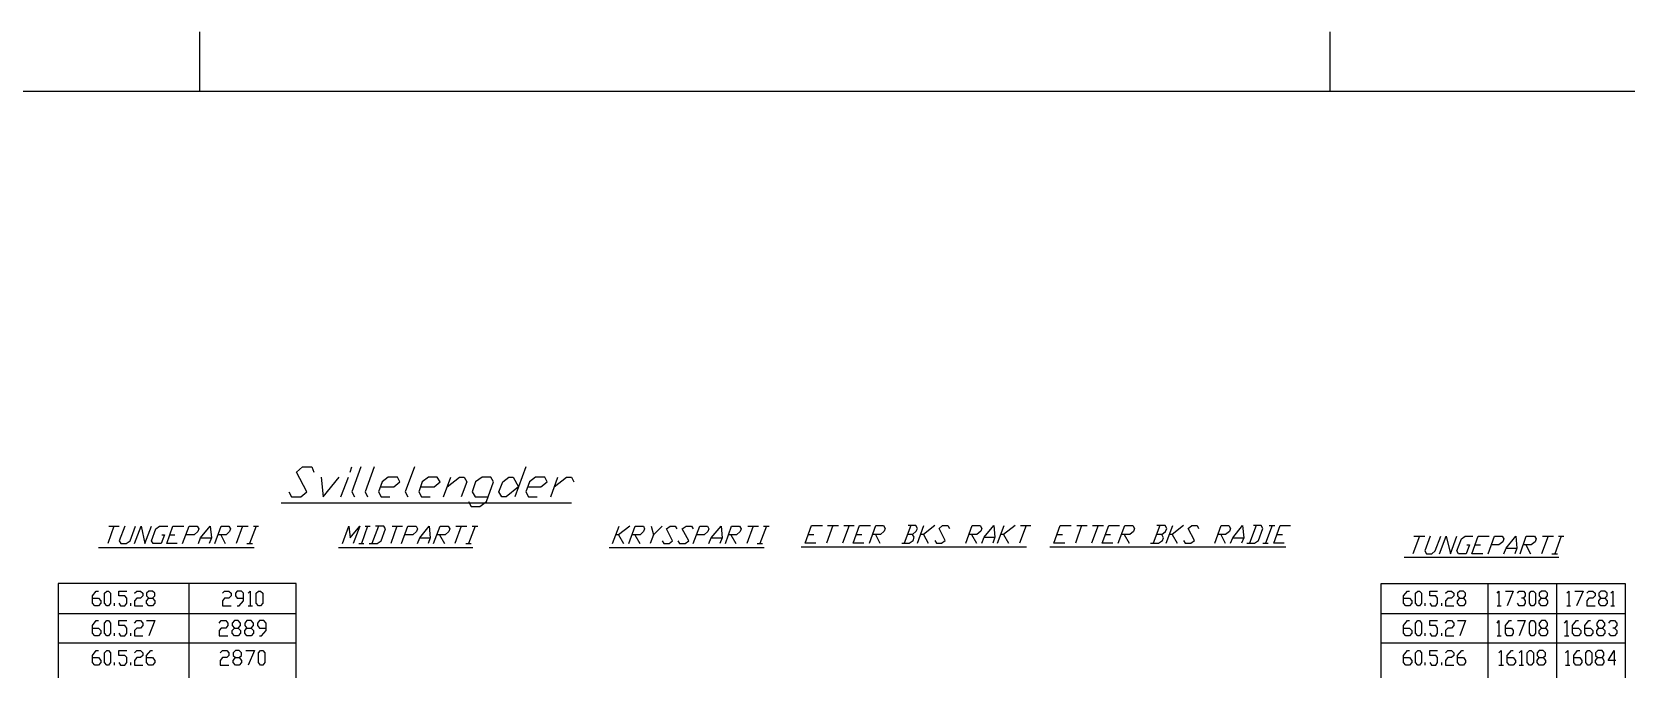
# Model space of a CAD drawing. Header units: millimetres. Extents: x -45 to 90, y -17 to 16.
# Drawn here: x -36.44 to -23.04, y 2.78 to 8.14 of the extents above; entities that cross this region are included whole.
import ezdxf

# ---------------------------------------------------------------- set-up
doc = ezdxf.new("R2010")
doc.units = ezdxf.units.MM
doc.layers.add('PDF_Geometry', color=7, linetype='Continuous')

msp = doc.modelspace()

# ---------------------------------------------------------------- linework, layer by layer
at = {"layer": 'PDF_Geometry', "lineweight": 25}
for points in [[(-35.027, 8.137), (-35.027, 7.637)], [(-25.529, 8.137), (-25.529, 7.637)], [(-34.275, 4.272), (-34.253, 4.231), (-34.175, 4.231), (-34.124, 4.272), (-34.211, 4.437), (-34.161, 4.483), (-34.083, 4.483), (-34.065, 4.437)], [(-33.762, 4.437), (-33.748, 4.483)], [(-33.67, 4.483), (-33.748, 4.272), (-33.725, 4.231)], [(-33.56, 4.483), (-33.634, 4.272), (-33.615, 4.231)], [(-33.221, 4.483), (-33.299, 4.272), (-33.276, 4.231)], [(-32.286, 4.483), (-32.378, 4.231)], [(-34.005, 4.396), (-33.987, 4.231), (-33.854, 4.396)], [(-33.84, 4.231), (-33.776, 4.396)], [(-33.51, 4.314), (-33.395, 4.314), (-33.345, 4.355), (-33.363, 4.396), (-33.441, 4.396), (-33.492, 4.355), (-33.524, 4.272), (-33.501, 4.231), (-33.427, 4.231)], [(-33.171, 4.314), (-33.056, 4.314), (-33.006, 4.355), (-33.029, 4.396), (-33.102, 4.396), (-33.157, 4.355), (-33.184, 4.272), (-33.162, 4.231), (-33.088, 4.231)], [(-32.978, 4.231), (-32.914, 4.396)], [(-32.946, 4.314), (-32.841, 4.396), (-32.804, 4.396), (-32.781, 4.355), (-32.827, 4.231)], [(-32.767, 4.19), (-32.744, 4.149), (-32.671, 4.149), (-32.616, 4.19), (-32.556, 4.355), (-32.579, 4.396), (-32.653, 4.396), (-32.708, 4.355), (-32.735, 4.272), (-32.712, 4.231), (-32.602, 4.231)], [(-32.272, 4.314), (-32.158, 4.314), (-32.107, 4.355), (-32.126, 4.396), (-32.203, 4.396), (-32.254, 4.355), (-32.286, 4.272), (-32.263, 4.231), (-32.19, 4.231)], [(-32.075, 4.231), (-32.015, 4.396)], [(-32.048, 4.314), (-31.942, 4.396), (-31.901, 4.396), (-31.883, 4.355)], [(-34.34, 4.181), (-31.901, 4.181)], [(-35.747, 3.984), (-35.797, 3.837)], [(-35.788, 3.984), (-35.701, 3.984)], [(-35.655, 3.984), (-35.701, 3.86), (-35.687, 3.837), (-35.642, 3.837), (-35.609, 3.86), (-35.564, 3.984)], [(-35.573, 3.837), (-35.518, 3.984), (-35.486, 3.837), (-35.431, 3.984)], [(-35.344, 3.91), (-35.321, 3.91), (-35.348, 3.837), (-35.417, 3.837), (-35.431, 3.86), (-35.394, 3.961), (-35.362, 3.984), (-35.293, 3.984)], [(-35.215, 3.837), (-35.302, 3.837), (-35.252, 3.984), (-35.16, 3.984)], [(-35.279, 3.91), (-35.234, 3.91)], [(-35.169, 3.837), (-35.114, 3.984), (-35.046, 3.984), (-35.032, 3.961), (-35.041, 3.938), (-35.073, 3.91), (-35.142, 3.91)], [(-35.036, 3.837), (-35.018, 3.887), (-34.936, 3.984), (-34.926, 3.887), (-34.945, 3.837)], [(-35.018, 3.887), (-34.926, 3.887)], [(-34.899, 3.837), (-34.844, 3.984), (-34.78, 3.984), (-34.766, 3.961), (-34.775, 3.938), (-34.803, 3.91), (-34.871, 3.91)], [(-34.848, 3.91), (-34.812, 3.837)], [(-34.665, 3.984), (-34.72, 3.837)], [(-34.711, 3.984), (-34.619, 3.984)], [(-34.551, 3.984), (-34.606, 3.837)], [(-34.573, 3.984), (-34.532, 3.984)], [(-33.826, 3.837), (-33.771, 3.984), (-33.762, 3.887), (-33.68, 3.984), (-33.735, 3.837)], [(-33.615, 3.984), (-33.666, 3.837)], [(-33.634, 3.984), (-33.592, 3.984)], [(-33.602, 3.837), (-33.533, 3.837), (-33.501, 3.86), (-33.464, 3.961), (-33.478, 3.984), (-33.547, 3.984)], [(-33.524, 3.984), (-33.579, 3.837)], [(-33.368, 3.984), (-33.418, 3.837)], [(-33.409, 3.984), (-33.322, 3.984)], [(-33.331, 3.837), (-33.276, 3.984), (-33.207, 3.984), (-33.194, 3.961), (-33.203, 3.938), (-33.235, 3.91), (-33.304, 3.91)], [(-33.194, 3.837), (-33.175, 3.887), (-33.097, 3.984), (-33.088, 3.887), (-33.107, 3.837)], [(-33.175, 3.887), (-33.088, 3.887)], [(-33.061, 3.837), (-33.006, 3.984), (-32.937, 3.984), (-32.923, 3.961), (-32.932, 3.938), (-32.964, 3.91), (-33.033, 3.91)], [(-33.01, 3.91), (-32.969, 3.837)], [(-32.827, 3.984), (-32.882, 3.837)], [(-32.873, 3.984), (-32.781, 3.984)], [(-32.712, 3.984), (-32.767, 3.837)], [(-32.735, 3.984), (-32.689, 3.984)], [(-31.557, 3.837), (-31.502, 3.984)], [(-31.41, 3.984), (-31.507, 3.91), (-31.53, 3.91)], [(-31.507, 3.91), (-31.465, 3.837)], [(-31.42, 3.837), (-31.365, 3.984), (-31.296, 3.984), (-31.287, 3.961), (-31.296, 3.938), (-31.323, 3.91), (-31.392, 3.91)], [(-31.369, 3.91), (-31.328, 3.837)], [(-31.232, 3.984), (-31.213, 3.91), (-31.241, 3.837)], [(-31.213, 3.91), (-31.14, 3.984)], [(-31.14, 3.86), (-31.126, 3.837), (-31.08, 3.837), (-31.053, 3.86), (-31.103, 3.961), (-31.071, 3.984), (-31.03, 3.984), (-31.016, 3.961)], [(-31.007, 3.86), (-30.993, 3.837), (-30.947, 3.837), (-30.915, 3.86), (-30.97, 3.961), (-30.938, 3.984), (-30.892, 3.984), (-30.879, 3.961)], [(-30.879, 3.837), (-30.824, 3.984), (-30.759, 3.984), (-30.746, 3.961), (-30.755, 3.938), (-30.787, 3.91), (-30.851, 3.91)], [(-30.746, 3.837), (-30.727, 3.887), (-30.645, 3.984), (-30.636, 3.887), (-30.654, 3.837)], [(-30.727, 3.887), (-30.636, 3.887)], [(-30.608, 3.837), (-30.558, 3.984), (-30.489, 3.984), (-30.475, 3.961), (-30.484, 3.938), (-30.516, 3.91), (-30.581, 3.91)], [(-30.562, 3.91), (-30.521, 3.837)], [(-30.374, 3.984), (-30.429, 3.837)], [(-30.42, 3.984), (-30.329, 3.984)], [(-30.264, 3.984), (-30.319, 3.837)], [(-30.287, 3.984), (-30.241, 3.984)], [(-29.847, 3.841), (-29.939, 3.841), (-29.884, 3.988), (-29.792, 3.988)], [(-29.911, 3.915), (-29.866, 3.915)], [(-29.705, 3.988), (-29.76, 3.841)], [(-29.751, 3.988), (-29.659, 3.988)], [(-29.568, 3.988), (-29.623, 3.841)], [(-29.613, 3.988), (-29.526, 3.988)], [(-29.444, 3.841), (-29.535, 3.841), (-29.48, 3.988), (-29.389, 3.988)], [(-29.508, 3.915), (-29.462, 3.915)], [(-29.398, 3.841), (-29.343, 3.988), (-29.279, 3.988), (-29.265, 3.965), (-29.274, 3.942), (-29.306, 3.915), (-29.37, 3.915)], [(-29.348, 3.915), (-29.311, 3.841)], [(-29.127, 3.841), (-29.063, 3.841), (-29.031, 3.864), (-29.022, 3.892), (-29.036, 3.915), (-29.077, 3.915)], [(-29.05, 3.988), (-29.105, 3.841)], [(-29.036, 3.915), (-29.004, 3.942), (-28.995, 3.965), (-29.008, 3.988), (-29.072, 3.988)], [(-28.995, 3.841), (-28.94, 3.988)], [(-28.848, 3.988), (-28.944, 3.915), (-28.967, 3.915)], [(-28.944, 3.915), (-28.903, 3.841)], [(-28.848, 3.864), (-28.834, 3.841), (-28.793, 3.841), (-28.761, 3.864), (-28.811, 3.965), (-28.784, 3.988), (-28.738, 3.988), (-28.724, 3.965)], [(-28.587, 3.841), (-28.536, 3.988), (-28.467, 3.988), (-28.454, 3.965), (-28.463, 3.942), (-28.495, 3.915), (-28.564, 3.915)], [(-28.541, 3.915), (-28.499, 3.841)], [(-28.454, 3.841), (-28.435, 3.892), (-28.353, 3.988), (-28.344, 3.892), (-28.362, 3.841)], [(-28.435, 3.892), (-28.344, 3.892)], [(-28.321, 3.841), (-28.266, 3.988)], [(-28.174, 3.988), (-28.27, 3.915), (-28.293, 3.915)], [(-28.27, 3.915), (-28.229, 3.841)], [(-28.082, 3.988), (-28.137, 3.841)], [(-28.128, 3.988), (-28.041, 3.988)], [(-27.757, 3.841), (-27.849, 3.841), (-27.794, 3.988), (-27.702, 3.988)], [(-27.821, 3.915), (-27.775, 3.915)], [(-27.615, 3.988), (-27.665, 3.841)], [(-27.656, 3.988), (-27.569, 3.988)], [(-27.477, 3.988), (-27.532, 3.841)], [(-27.523, 3.988), (-27.431, 3.988)], [(-27.353, 3.841), (-27.441, 3.841), (-27.386, 3.988), (-27.298, 3.988)], [(-27.413, 3.915), (-27.372, 3.915)], [(-27.308, 3.841), (-27.253, 3.988), (-27.184, 3.988), (-27.17, 3.965), (-27.179, 3.938), (-27.211, 3.915), (-27.28, 3.915)], [(-27.257, 3.915), (-27.216, 3.841)], [(-27.037, 3.841), (-26.968, 3.841), (-26.936, 3.864), (-26.927, 3.887), (-26.941, 3.915), (-26.987, 3.915)], [(-26.959, 3.988), (-27.014, 3.841)], [(-26.941, 3.915), (-26.909, 3.938), (-26.9, 3.965), (-26.913, 3.988), (-26.982, 3.988)], [(-26.904, 3.841), (-26.849, 3.988)], [(-26.758, 3.988), (-26.854, 3.915), (-26.877, 3.915)], [(-26.854, 3.915), (-26.813, 3.841)], [(-26.758, 3.864), (-26.744, 3.841), (-26.698, 3.841), (-26.666, 3.864), (-26.721, 3.965), (-26.689, 3.988), (-26.643, 3.988), (-26.634, 3.965)], [(-26.496, 3.841), (-26.441, 3.988), (-26.377, 3.988), (-26.363, 3.965), (-26.372, 3.938), (-26.405, 3.915), (-26.469, 3.915)], [(-26.446, 3.915), (-26.409, 3.841)], [(-26.363, 3.841), (-26.345, 3.887), (-26.262, 3.988), (-26.253, 3.887), (-26.272, 3.841)], [(-26.345, 3.887), (-26.253, 3.887)], [(-26.226, 3.841), (-26.162, 3.841), (-26.129, 3.864), (-26.093, 3.965), (-26.107, 3.988), (-26.171, 3.988)], [(-26.148, 3.988), (-26.203, 3.841)], [(-26.015, 3.988), (-26.07, 3.841)], [(-26.038, 3.988), (-25.992, 3.988)], [(-25.914, 3.841), (-26.001, 3.841), (-25.946, 3.988), (-25.859, 3.988)], [(-25.974, 3.915), (-25.928, 3.915)], [(-24.777, 3.901), (-24.832, 3.75)], [(-24.823, 3.901), (-24.731, 3.901)], [(-24.685, 3.901), (-24.731, 3.777), (-24.718, 3.75), (-24.672, 3.75), (-24.644, 3.777), (-24.598, 3.901)], [(-24.608, 3.75), (-24.553, 3.901), (-24.516, 3.75), (-24.461, 3.901)], [(-24.378, 3.828), (-24.355, 3.828), (-24.383, 3.75), (-24.447, 3.75), (-24.461, 3.777), (-24.424, 3.878), (-24.392, 3.901), (-24.328, 3.901)], [(-24.245, 3.75), (-24.337, 3.75), (-24.282, 3.901), (-24.19, 3.901)], [(-24.2, 3.75), (-24.145, 3.901), (-24.08, 3.901), (-24.067, 3.878), (-24.076, 3.851), (-24.108, 3.828), (-24.172, 3.828)], [(-24.067, 3.75), (-24.048, 3.8), (-23.966, 3.901), (-23.957, 3.8), (-23.975, 3.75)], [(-23.929, 3.75), (-23.879, 3.901), (-23.81, 3.901), (-23.796, 3.878), (-23.805, 3.851), (-23.837, 3.828), (-23.902, 3.828)], [(-23.695, 3.901), (-23.75, 3.75)], [(-23.741, 3.901), (-23.649, 3.901)], [(-23.585, 3.901), (-23.64, 3.75)], [(-23.608, 3.901), (-23.562, 3.901)], [(-35.875, 3.805), (-34.569, 3.805)], [(-34.628, 3.837), (-34.583, 3.837)], [(-33.858, 3.805), (-32.731, 3.805)], [(-33.689, 3.837), (-33.647, 3.837)], [(-32.79, 3.837), (-32.744, 3.837)], [(-31.585, 3.805), (-30.283, 3.805)], [(-30.342, 3.837), (-30.296, 3.837)], [(-29.971, 3.809), (-28.078, 3.809)], [(-27.881, 3.809), (-25.9, 3.809)], [(-26.093, 3.841), (-26.047, 3.841)], [(-24.31, 3.828), (-24.264, 3.828)], [(-24.048, 3.8), (-23.957, 3.8)], [(-23.883, 3.828), (-23.842, 3.75)], [(-24.906, 3.722), (-23.604, 3.722)], [(-23.663, 3.75), (-23.617, 3.75)], [(-35.114, -4.346), (-35.114, 3.502)], [(-25.098, 3.502), (-23.049, 3.502)], [(-24.2, -4.346), (-24.2, 3.502)], [(-23.622, -3.993), (-23.622, 3.502)], [(-35.926, 3.378), (-35.875, 3.378), (-35.857, 3.356), (-35.857, 3.337), (-35.875, 3.314), (-35.907, 3.314), (-35.926, 3.337), (-35.926, 3.397), (-35.894, 3.438), (-35.875, 3.438)], [(-35.706, 3.337), (-35.692, 3.314), (-35.655, 3.314), (-35.637, 3.337), (-35.637, 3.378), (-35.655, 3.397), (-35.706, 3.397), (-35.706, 3.438), (-35.637, 3.438)], [(-35.573, 3.42), (-35.554, 3.438), (-35.522, 3.438), (-35.504, 3.42), (-35.504, 3.397), (-35.522, 3.378), (-35.554, 3.378), (-35.573, 3.356), (-35.573, 3.314), (-35.504, 3.314)], [(-35.421, 3.378), (-35.403, 3.356), (-35.403, 3.337), (-35.421, 3.314), (-35.454, 3.314), (-35.472, 3.337), (-35.472, 3.356), (-35.454, 3.378), (-35.421, 3.378), (-35.403, 3.397), (-35.403, 3.42), (-35.421, 3.438), (-35.454, 3.438), (-35.472, 3.42), (-35.472, 3.397), (-35.454, 3.378)], [(-34.835, 3.42), (-34.816, 3.438), (-34.78, 3.438), (-34.761, 3.42), (-34.761, 3.397), (-34.78, 3.378), (-34.816, 3.378), (-34.835, 3.356), (-34.835, 3.314), (-34.761, 3.314)], [(-34.711, 3.314), (-34.693, 3.314), (-34.656, 3.356), (-34.656, 3.42), (-34.674, 3.438), (-34.711, 3.438), (-34.725, 3.42), (-34.725, 3.397), (-34.711, 3.378), (-34.656, 3.378)], [(-34.619, 3.42), (-34.601, 3.438), (-34.601, 3.314)], [(-24.91, 3.378), (-24.86, 3.378), (-24.841, 3.356), (-24.841, 3.337), (-24.86, 3.314), (-24.892, 3.314), (-24.91, 3.337), (-24.91, 3.397), (-24.878, 3.438), (-24.86, 3.438)], [(-24.69, 3.337), (-24.676, 3.314), (-24.64, 3.314), (-24.626, 3.337), (-24.626, 3.378), (-24.64, 3.397), (-24.69, 3.397), (-24.69, 3.438), (-24.626, 3.438)], [(-24.557, 3.42), (-24.539, 3.438), (-24.507, 3.438), (-24.488, 3.42), (-24.488, 3.397), (-24.507, 3.378), (-24.539, 3.378), (-24.557, 3.356), (-24.557, 3.314), (-24.488, 3.314)], [(-24.406, 3.378), (-24.388, 3.356), (-24.388, 3.337), (-24.406, 3.314), (-24.438, 3.314), (-24.456, 3.337), (-24.456, 3.356), (-24.438, 3.378), (-24.406, 3.378), (-24.388, 3.397), (-24.388, 3.42), (-24.406, 3.438), (-24.438, 3.438), (-24.456, 3.42), (-24.456, 3.397), (-24.438, 3.378)], [(-24.122, 3.42), (-24.108, 3.438), (-24.108, 3.314)], [(-24.053, 3.438), (-23.989, 3.438), (-24.039, 3.314)], [(-23.952, 3.42), (-23.938, 3.438), (-23.902, 3.438), (-23.888, 3.42), (-23.888, 3.397), (-23.902, 3.378), (-23.92, 3.378)], [(-23.902, 3.378), (-23.888, 3.356), (-23.888, 3.337), (-23.902, 3.314), (-23.938, 3.314), (-23.952, 3.337)], [(-23.718, 3.378), (-23.7, 3.356), (-23.7, 3.337), (-23.718, 3.314), (-23.75, 3.314), (-23.769, 3.337), (-23.769, 3.356), (-23.75, 3.378), (-23.718, 3.378), (-23.7, 3.397), (-23.7, 3.42), (-23.718, 3.438), (-23.75, 3.438), (-23.769, 3.42), (-23.769, 3.397), (-23.75, 3.378)], [(-23.539, 3.42), (-23.521, 3.438), (-23.521, 3.314)], [(-23.471, 3.438), (-23.402, 3.438), (-23.457, 3.314)], [(-23.37, 3.42), (-23.352, 3.438), (-23.319, 3.438), (-23.301, 3.42), (-23.301, 3.397), (-23.319, 3.378), (-23.352, 3.378), (-23.37, 3.356), (-23.37, 3.314), (-23.301, 3.314)], [(-23.219, 3.378), (-23.2, 3.356), (-23.2, 3.337), (-23.219, 3.314), (-23.251, 3.314), (-23.269, 3.337), (-23.269, 3.356), (-23.251, 3.378), (-23.219, 3.378), (-23.2, 3.397), (-23.2, 3.42), (-23.219, 3.438), (-23.251, 3.438), (-23.269, 3.42), (-23.269, 3.397), (-23.251, 3.378)], [(-23.168, 3.42), (-23.15, 3.438), (-23.15, 3.314)], [(-36.215, 3.25), (-34.216, 3.25)], [(-35.742, 3.314), (-35.742, 3.337)], [(-35.605, 3.314), (-35.605, 3.337)], [(-34.619, 3.314), (-34.583, 3.314)], [(-25.098, 3.25), (-23.049, 3.25)], [(-24.727, 3.314), (-24.727, 3.337)], [(-24.589, 3.314), (-24.589, 3.337)], [(-24.122, 3.314), (-24.09, 3.314)], [(-23.539, 3.314), (-23.507, 3.314)], [(-23.168, 3.314), (-23.136, 3.314)], [(-35.926, 3.126), (-35.875, 3.126), (-35.857, 3.108), (-35.857, 3.085), (-35.875, 3.062), (-35.907, 3.062), (-35.926, 3.085), (-35.926, 3.149), (-35.894, 3.191), (-35.875, 3.191)], [(-35.742, 3.062), (-35.742, 3.085)], [(-35.706, 3.085), (-35.692, 3.062), (-35.655, 3.062), (-35.637, 3.085), (-35.637, 3.126), (-35.655, 3.149), (-35.706, 3.149), (-35.706, 3.191), (-35.637, 3.191)], [(-35.605, 3.062), (-35.605, 3.085)], [(-35.573, 3.168), (-35.554, 3.191), (-35.522, 3.191), (-35.504, 3.168), (-35.504, 3.149), (-35.522, 3.126), (-35.554, 3.126), (-35.573, 3.108), (-35.573, 3.062), (-35.504, 3.062)], [(-35.472, 3.191), (-35.403, 3.191), (-35.454, 3.062)], [(-34.862, 3.168), (-34.844, 3.191), (-34.807, 3.191), (-34.789, 3.168), (-34.789, 3.149), (-34.807, 3.126), (-34.844, 3.126), (-34.862, 3.108), (-34.862, 3.062), (-34.789, 3.062)], [(-34.702, 3.126), (-34.683, 3.108), (-34.683, 3.085), (-34.702, 3.062), (-34.734, 3.062), (-34.752, 3.085), (-34.752, 3.108), (-34.734, 3.126), (-34.702, 3.126), (-34.683, 3.149), (-34.683, 3.168), (-34.702, 3.191), (-34.734, 3.191), (-34.752, 3.168), (-34.752, 3.149), (-34.734, 3.126)], [(-34.592, 3.126), (-34.573, 3.108), (-34.573, 3.085), (-34.592, 3.062), (-34.628, 3.062), (-34.647, 3.085), (-34.647, 3.108), (-34.628, 3.126), (-34.592, 3.126), (-34.573, 3.149), (-34.573, 3.168), (-34.592, 3.191), (-34.628, 3.191), (-34.647, 3.168), (-34.647, 3.149), (-34.628, 3.126)], [(-34.523, 3.062), (-34.505, 3.062), (-34.468, 3.108), (-34.468, 3.168), (-34.486, 3.191), (-34.523, 3.191), (-34.541, 3.168), (-34.541, 3.149), (-34.523, 3.126), (-34.468, 3.126)], [(-24.91, 3.126), (-24.86, 3.126), (-24.841, 3.108), (-24.841, 3.085), (-24.86, 3.062), (-24.892, 3.062), (-24.91, 3.085), (-24.91, 3.149), (-24.878, 3.191), (-24.86, 3.191)], [(-24.727, 3.062), (-24.727, 3.085)], [(-24.69, 3.085), (-24.676, 3.062), (-24.64, 3.062), (-24.626, 3.085), (-24.626, 3.126), (-24.64, 3.149), (-24.69, 3.149), (-24.69, 3.191), (-24.626, 3.191)], [(-24.589, 3.062), (-24.589, 3.085)], [(-24.557, 3.168), (-24.539, 3.191), (-24.507, 3.191), (-24.488, 3.168), (-24.488, 3.149), (-24.507, 3.126), (-24.539, 3.126), (-24.557, 3.108), (-24.557, 3.062), (-24.488, 3.062)], [(-24.456, 3.191), (-24.388, 3.191), (-24.438, 3.062)], [(-24.122, 3.168), (-24.108, 3.191), (-24.108, 3.062)], [(-24.053, 3.126), (-24.002, 3.126), (-23.989, 3.108), (-23.989, 3.085), (-24.002, 3.062), (-24.039, 3.062), (-24.053, 3.085), (-24.053, 3.149), (-24.021, 3.191), (-24.002, 3.191)], [(-23.952, 3.191), (-23.888, 3.191), (-23.938, 3.062)], [(-23.718, 3.126), (-23.7, 3.108), (-23.7, 3.085), (-23.718, 3.062), (-23.75, 3.062), (-23.769, 3.085), (-23.769, 3.108), (-23.75, 3.126), (-23.718, 3.126), (-23.7, 3.149), (-23.7, 3.168), (-23.718, 3.191), (-23.75, 3.191), (-23.769, 3.168), (-23.769, 3.149), (-23.75, 3.126)], [(-23.558, 3.168), (-23.539, 3.191), (-23.539, 3.062)], [(-23.489, 3.126), (-23.439, 3.126), (-23.42, 3.108), (-23.42, 3.085), (-23.439, 3.062), (-23.471, 3.062), (-23.489, 3.085), (-23.489, 3.149), (-23.457, 3.191), (-23.439, 3.191)], [(-23.388, 3.126), (-23.338, 3.126), (-23.319, 3.108), (-23.319, 3.085), (-23.338, 3.062), (-23.37, 3.062), (-23.388, 3.085), (-23.388, 3.149), (-23.352, 3.191), (-23.338, 3.191)], [(-23.237, 3.126), (-23.219, 3.108), (-23.219, 3.085), (-23.237, 3.062), (-23.269, 3.062), (-23.287, 3.085), (-23.287, 3.108), (-23.269, 3.126), (-23.237, 3.126), (-23.219, 3.149), (-23.219, 3.168), (-23.237, 3.191), (-23.269, 3.191), (-23.287, 3.168), (-23.287, 3.149), (-23.269, 3.126)], [(-23.186, 3.168), (-23.168, 3.191), (-23.136, 3.191), (-23.118, 3.168), (-23.118, 3.149), (-23.136, 3.126), (-23.15, 3.126)], [(-23.136, 3.126), (-23.118, 3.108), (-23.118, 3.085), (-23.136, 3.062), (-23.168, 3.062), (-23.186, 3.085)], [(-36.215, 3.003), (-34.216, 3.003)], [(-25.098, 3.003), (-23.049, 3.003)], [(-24.122, 3.062), (-24.09, 3.062)], [(-23.558, 3.062), (-23.521, 3.062)], [(-35.926, 2.879), (-35.875, 2.879), (-35.857, 2.856), (-35.857, 2.838), (-35.875, 2.815), (-35.907, 2.815), (-35.926, 2.838), (-35.926, 2.897), (-35.894, 2.938), (-35.875, 2.938)], [(-35.742, 2.815), (-35.742, 2.838)], [(-35.706, 2.838), (-35.692, 2.815), (-35.655, 2.815), (-35.637, 2.838), (-35.637, 2.879), (-35.655, 2.897), (-35.706, 2.897), (-35.706, 2.938), (-35.637, 2.938)], [(-35.605, 2.815), (-35.605, 2.838)], [(-35.573, 2.92), (-35.554, 2.938), (-35.522, 2.938), (-35.504, 2.92), (-35.504, 2.897), (-35.522, 2.879), (-35.554, 2.879), (-35.573, 2.856), (-35.573, 2.815), (-35.504, 2.815)], [(-35.472, 2.879), (-35.421, 2.879), (-35.403, 2.856), (-35.403, 2.838), (-35.421, 2.815), (-35.454, 2.815), (-35.472, 2.838), (-35.472, 2.897), (-35.435, 2.938), (-35.421, 2.938)], [(-34.853, 2.92), (-34.835, 2.938), (-34.798, 2.938), (-34.78, 2.92), (-34.78, 2.897), (-34.798, 2.879), (-34.835, 2.879), (-34.853, 2.856), (-34.853, 2.815), (-34.78, 2.815)], [(-34.693, 2.879), (-34.674, 2.856), (-34.674, 2.838), (-34.693, 2.815), (-34.725, 2.815), (-34.743, 2.838), (-34.743, 2.856), (-34.725, 2.879), (-34.693, 2.879), (-34.674, 2.897), (-34.674, 2.92), (-34.693, 2.938), (-34.725, 2.938), (-34.743, 2.92), (-34.743, 2.897), (-34.725, 2.879)], [(-34.638, 2.938), (-34.564, 2.938), (-34.619, 2.815)], [(-24.91, 2.879), (-24.86, 2.879), (-24.841, 2.856), (-24.841, 2.838), (-24.86, 2.815), (-24.892, 2.815), (-24.91, 2.838), (-24.91, 2.897), (-24.878, 2.938), (-24.86, 2.938)], [(-24.727, 2.815), (-24.727, 2.838)], [(-24.69, 2.838), (-24.676, 2.815), (-24.64, 2.815), (-24.626, 2.838), (-24.626, 2.879), (-24.64, 2.897), (-24.69, 2.897), (-24.69, 2.938), (-24.626, 2.938)], [(-24.589, 2.815), (-24.589, 2.838)], [(-24.557, 2.92), (-24.539, 2.938), (-24.507, 2.938), (-24.488, 2.92), (-24.488, 2.897), (-24.507, 2.879), (-24.539, 2.879), (-24.557, 2.856), (-24.557, 2.815), (-24.488, 2.815)], [(-24.456, 2.879), (-24.406, 2.879), (-24.388, 2.856), (-24.388, 2.838), (-24.406, 2.815), (-24.438, 2.815), (-24.456, 2.838), (-24.456, 2.897), (-24.42, 2.938), (-24.406, 2.938)], [(-24.108, 2.92), (-24.09, 2.938), (-24.09, 2.815)], [(-24.108, 2.815), (-24.071, 2.815)], [(-24.039, 2.879), (-23.989, 2.879), (-23.97, 2.856), (-23.97, 2.838), (-23.989, 2.815), (-24.021, 2.815), (-24.039, 2.838), (-24.039, 2.897), (-24.002, 2.938), (-23.989, 2.938)], [(-23.938, 2.92), (-23.92, 2.938), (-23.92, 2.815)], [(-23.938, 2.815), (-23.902, 2.815)], [(-23.737, 2.879), (-23.718, 2.856), (-23.718, 2.838), (-23.737, 2.815), (-23.769, 2.815), (-23.787, 2.838), (-23.787, 2.856), (-23.769, 2.879), (-23.737, 2.879), (-23.718, 2.897), (-23.718, 2.92), (-23.737, 2.938), (-23.769, 2.938), (-23.787, 2.92), (-23.787, 2.897), (-23.769, 2.879)], [(-23.549, 2.92), (-23.53, 2.938), (-23.53, 2.815)], [(-23.549, 2.815), (-23.512, 2.815)], [(-23.48, 2.879), (-23.429, 2.879), (-23.411, 2.856), (-23.411, 2.838), (-23.429, 2.815), (-23.462, 2.815), (-23.48, 2.838), (-23.48, 2.897), (-23.448, 2.938), (-23.429, 2.938)], [(-23.241, 2.879), (-23.228, 2.856), (-23.228, 2.838), (-23.241, 2.815), (-23.278, 2.815), (-23.296, 2.838), (-23.296, 2.856), (-23.278, 2.879), (-23.241, 2.879), (-23.228, 2.897), (-23.228, 2.92), (-23.241, 2.938), (-23.278, 2.938), (-23.296, 2.92), (-23.296, 2.897), (-23.278, 2.879)], [(-23.127, 2.856), (-23.191, 2.856), (-23.141, 2.938), (-23.141, 2.815)]]:
    msp.add_lwpolyline(points, dxfattribs=at)
for points in [[(-44.127, 7.637), (-44.127, -6.207), (89.377, -6.207), (89.377, 7.637)], [(-32.346, 4.314), (-32.451, 4.231), (-32.488, 4.231), (-32.511, 4.272), (-32.478, 4.355), (-32.428, 4.396), (-32.391, 4.396)], [(-34.216, 3.502), (-36.215, 3.502), (-36.215, -4.346), (-34.216, -4.346)], [(-23.049, -4.346), (-25.098, -4.346), (-25.098, 3.502), (-23.049, 3.502)], [(-35.807, 3.314), (-35.825, 3.337), (-35.825, 3.42), (-35.807, 3.438), (-35.793, 3.438), (-35.774, 3.42), (-35.774, 3.337), (-35.793, 3.314)], [(-34.532, 3.314), (-34.551, 3.337), (-34.551, 3.42), (-34.532, 3.438), (-34.514, 3.438), (-34.495, 3.42), (-34.495, 3.337), (-34.514, 3.314)], [(-24.791, 3.314), (-24.809, 3.337), (-24.809, 3.42), (-24.791, 3.438), (-24.777, 3.438), (-24.759, 3.42), (-24.759, 3.337), (-24.777, 3.314)], [(-23.837, 3.314), (-23.851, 3.337), (-23.851, 3.42), (-23.837, 3.438), (-23.819, 3.438), (-23.801, 3.42), (-23.801, 3.337), (-23.819, 3.314)], [(-35.807, 3.062), (-35.825, 3.085), (-35.825, 3.168), (-35.807, 3.191), (-35.793, 3.191), (-35.774, 3.168), (-35.774, 3.085), (-35.793, 3.062)], [(-24.791, 3.062), (-24.809, 3.085), (-24.809, 3.168), (-24.791, 3.191), (-24.777, 3.191), (-24.759, 3.168), (-24.759, 3.085), (-24.777, 3.062)], [(-23.837, 3.062), (-23.851, 3.085), (-23.851, 3.168), (-23.837, 3.191), (-23.819, 3.191), (-23.801, 3.168), (-23.801, 3.085), (-23.819, 3.062)], [(-35.807, 2.815), (-35.825, 2.838), (-35.825, 2.92), (-35.807, 2.938), (-35.793, 2.938), (-35.774, 2.92), (-35.774, 2.838), (-35.793, 2.815)], [(-34.514, 2.815), (-34.532, 2.838), (-34.532, 2.92), (-34.514, 2.938), (-34.495, 2.938), (-34.477, 2.92), (-34.477, 2.838), (-34.495, 2.815)], [(-24.791, 2.815), (-24.809, 2.838), (-24.809, 2.92), (-24.791, 2.938), (-24.777, 2.938), (-24.759, 2.92), (-24.759, 2.838), (-24.777, 2.815)], [(-23.851, 2.815), (-23.87, 2.838), (-23.87, 2.92), (-23.851, 2.938), (-23.837, 2.938), (-23.819, 2.92), (-23.819, 2.838), (-23.837, 2.815)], [(-23.361, 2.815), (-23.379, 2.838), (-23.379, 2.92), (-23.361, 2.938), (-23.347, 2.938), (-23.329, 2.92), (-23.329, 2.838), (-23.347, 2.815)]]:
    msp.add_lwpolyline(points, close=True, dxfattribs=at)

doc.saveas('drawing.dxf')
